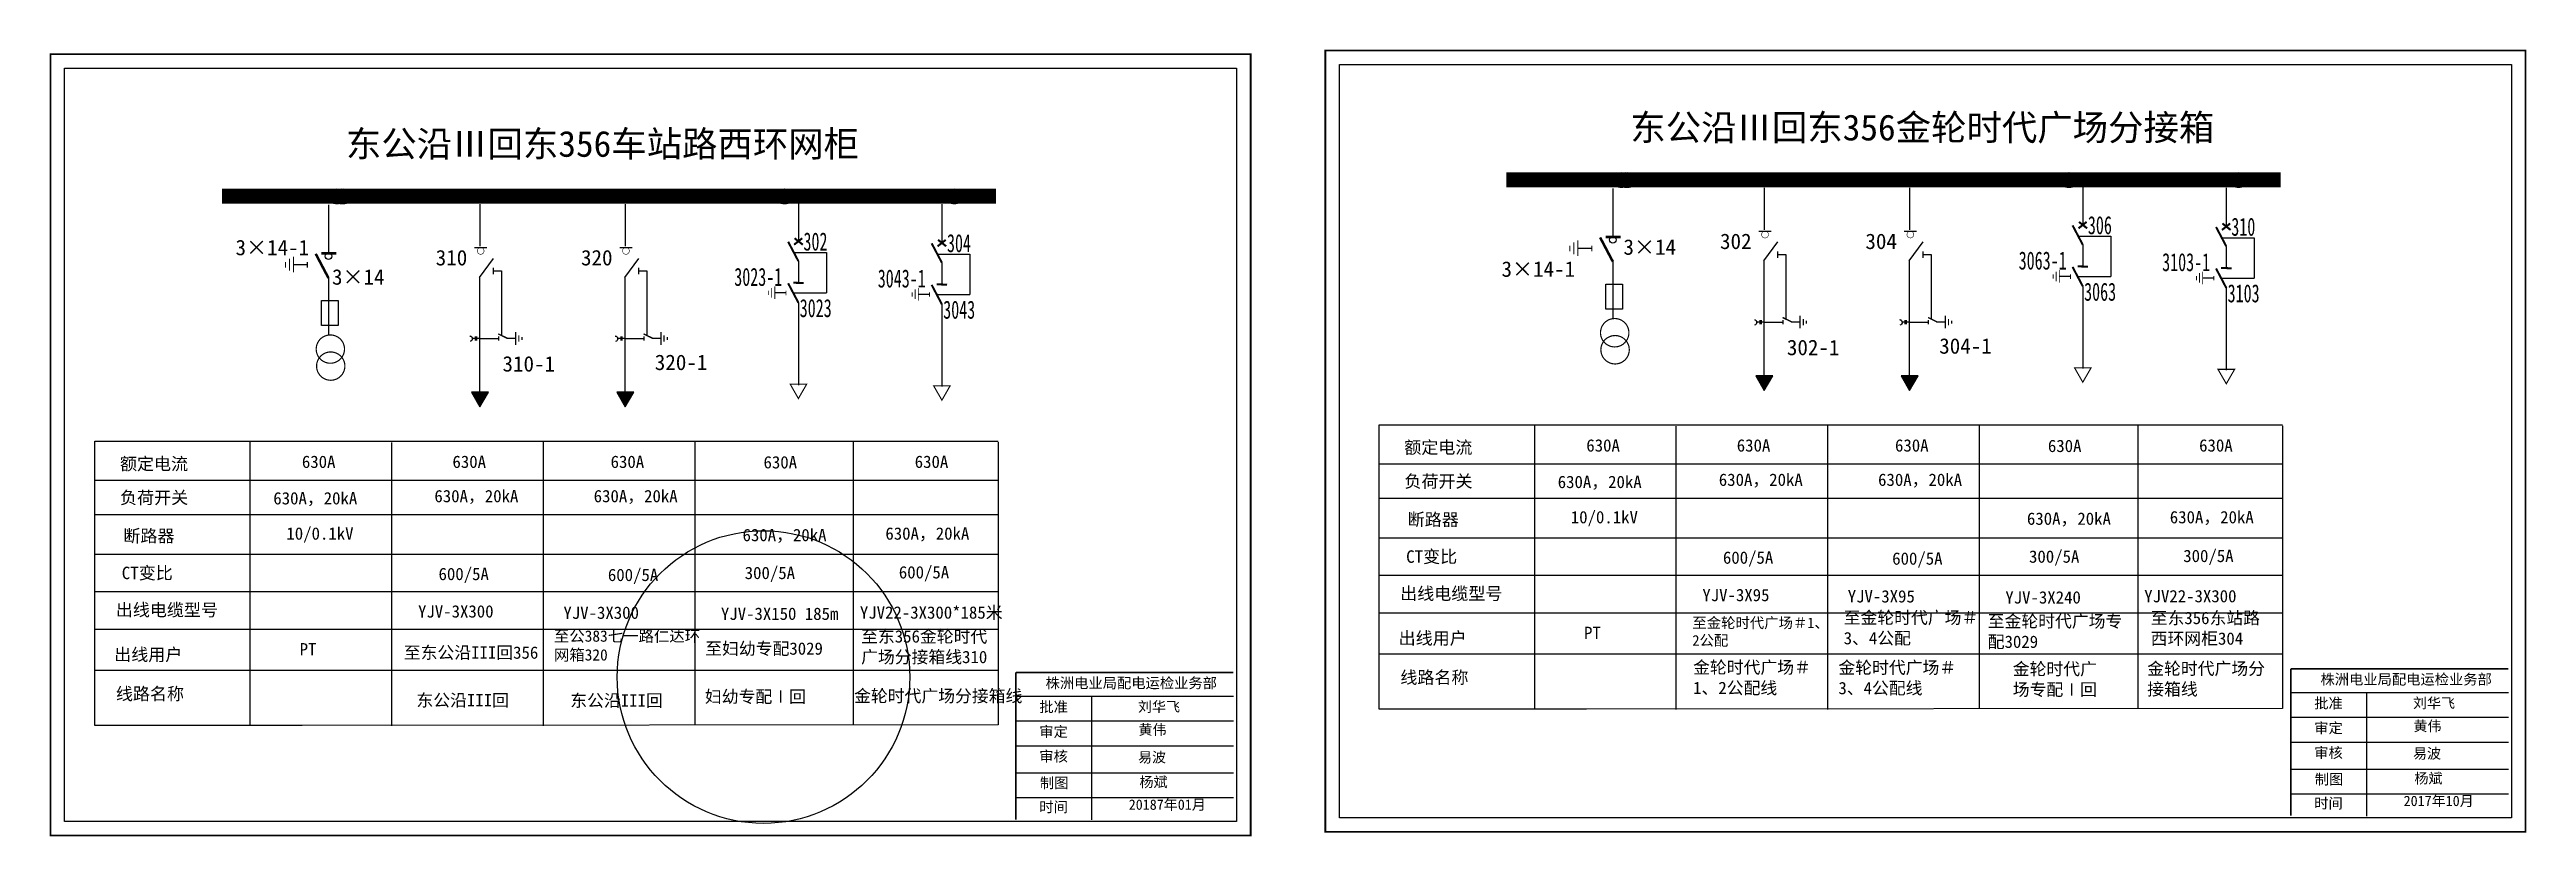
# Model space of a CAD drawing. Extents: x 13 to 277, y -28 to 56.
import ezdxf

# ---------------------------------------------------------------- set-up
doc = ezdxf.new("R2010")
doc.units = 0
doc.header["$LTSCALE"] = 0.774411
doc.layers.get('0').update_dxf_attribs({"linetype": 'CONTINUOUS'})
doc.layers.add('1', color=7, linetype='CONTINUOUS')
doc.layers.add('2', color=7, linetype='CONTINUOUS')
doc.styles.add('HZ', font='')
doc.styles.get("Standard").update_dxf_attribs({"font": '', "height": 2.5})
doc.styles.add('字体', font='', dxfattribs={"height": 2.5})
doc.styles.add('宋体', font='')
doc.styles.add('楷体_GB2312_txtstyle_2.50_0_0', font='', dxfattribs={"height": 2.5})
doc.styles.get('HZ').set_extended_font_data('SimSun')
doc.styles.get('Standard').set_extended_font_data('SimSun')
doc.styles.get('字体').set_extended_font_data('楷体_GB2312')
doc.styles.get('宋体').set_extended_font_data('SimSun')
doc.styles.get('楷体_GB2312_txtstyle_2.50_0_0').set_extended_font_data('楷体_GB2312')

# ---------------------------------------------------------------- blocks, each defined once
blk = doc.blocks.new('JD')
for points in [[(-2, 0.2), (-2, -0.2), (2, 0.2), (2, -0.2)], [(1, -1.2), (1, -0.8), (-1, -1.2), (-1, -0.8)], [(-0.5, -1.8), (-0.5, -2.2), (0.5, -1.8), (0.5, -2.2)]]:
    blk.add_trace(points)

msp = doc.modelspace()

# ---------------------------------------------------------------- hatches: boundary and pattern name
for points in [[(195.81, 19.88), (196.71, 21.45), (194.9, 21.45)], [(211.26, 19.88), (212.17, 21.45), (210.36, 21.45)], [(59.22, 18.14), (60.13, 19.71), (58.32, 19.71)], [(74.68, 18.14), (75.58, 19.71), (73.77, 19.71)]]:
    msp.add_hatch(color=7).paths.add_polyline_path(points)

# ---------------------------------------------------------------- linework, layer by layer
for p, q in [((43.12, 39.61), (43.12, 34.36)), ((93.09, 39.87), (93.09, 35.66)), ((108.35, 39.7), (108.35, 35.49)), ((179.71, 41.35), (179.71, 36.1)), ((229.68, 41.61), (229.68, 37.4)), ((244.94, 41.44), (244.94, 37.23)), ((58.65, 35.08), (59.96, 35.08)), ((74.1, 35.08), (75.41, 35.08)), ((92.61, 34.54), (96.07, 34.54)), ((96.07, 34.54), (96.07, 30.25)), ((107.87, 34.37), (111.33, 34.37)), ((111.33, 34.37), (111.33, 30.08)), ((177.46, 34.97), (175.99, 34.97)), ((195.24, 36.82), (196.55, 36.82)), ((197.23, 34.67), (197.23, 33.99)), ((197.25, 34.33), (198.11, 34.33)), ((198.11, 34.33), (198.11, 27.47)), ((210.69, 36.82), (212, 36.82)), ((212.68, 34.67), (212.68, 33.99)), ((212.7, 34.33), (213.57, 34.33)), ((213.57, 34.33), (213.57, 27.47)), ((229.2, 36.28), (232.66, 36.28)), ((229.68, 35.37), (229.68, 33.06)), ((232.66, 36.28), (232.66, 31.99)), ((244.46, 36.11), (247.92, 36.11)), ((244.94, 35.2), (244.94, 32.89)), ((247.92, 36.11), (247.92, 31.82)), ((40.87, 33.23), (39.4, 33.23)), ((60.64, 32.93), (60.64, 32.25)), ((60.66, 32.59), (61.53, 32.59)), ((61.53, 32.59), (61.53, 25.73)), ((76.1, 32.93), (76.1, 32.25)), ((76.11, 32.59), (76.98, 32.59)), ((76.98, 32.59), (76.98, 25.73)), ((93.09, 33.63), (93.09, 31.32)), ((108.35, 33.46), (108.35, 31.15)), ((228.36, 31.99), (227.19, 31.99)), ((229.14, 31.99), (232.66, 31.99)), ((243.61, 31.82), (242.44, 31.82)), ((244.39, 31.82), (247.92, 31.82)), ((91.77, 30.25), (90.6, 30.25)), ((92.55, 30.25), (96.07, 30.25)), ((93.09, 29.21), (93.09, 20.46)), ((107.03, 30.08), (105.86, 30.08)), ((107.81, 30.08), (111.33, 30.08)), ((108.35, 29.04), (108.35, 20.29)), ((229.68, 30.95), (229.68, 22.2)), ((244.94, 30.78), (244.94, 22.03)), ((195.81, 27.16), (197.8, 27.16)), ((198.68, 27.18), (199.59, 27.18)), ((211.26, 27.16), (213.25, 27.16)), ((214.13, 27.18), (215.05, 27.18)), ((59.22, 25.42), (61.21, 25.42)), ((62.09, 25.44), (63, 25.44)), ((74.68, 25.42), (76.67, 25.42)), ((77.54, 25.44), (78.46, 25.44))]:
    msp.add_line(p, q)
at = {"color": 7}
for p, q in [((59.25, 35.23), (59.25, 39.7)), ((74.7, 35.23), (74.7, 39.7)), ((195.84, 36.97), (195.84, 41.44)), ((211.29, 36.97), (211.29, 41.44))]:
    msp.add_line(p, q, dxfattribs=at)
at = {"color": 0}
for p, q in [((43.12, 31.83), (43.12, 25.76)), ((59.16, 31.91), (59.16, 19.43)), ((74.62, 31.91), (74.62, 19.43)), ((179.71, 33.57), (179.71, 27.5)), ((195.75, 33.65), (195.75, 21.17)), ((211.2, 33.65), (211.2, 21.17)), ((171.36, 16.24), (171.36, -14.01)), ((186.41, 16.07), (186.41, -14.05)), ((34.77, 14.5), (34.77, -15.75)), ((49.82, 14.33), (49.82, -15.79)), ((154.85, 12.08), (166.87, 12.08)), ((166.81, 12.08), (176.96, 12.08)), ((174.96, 12.08), (250.93, 12.08)), ((18.26, 10.34), (30.28, 10.34)), ((30.23, 10.34), (40.37, 10.34)), ((38.37, 10.34), (114.34, 10.34)), ((154.85, 8.43), (166.82, 8.43)), ((166.76, 8.43), (176.91, 8.43)), ((176.74, 8.43), (250.93, 8.43)), ((18.26, 6.69), (30.23, 6.69)), ((30.18, 6.69), (40.32, 6.69)), ((40.15, 6.69), (114.34, 6.69)), ((154.85, 0.25), (166.73, 0.25)), ((166.68, 0.25), (176.82, 0.25)), ((176.65, 0.25), (250.93, 0.25)), ((18.26, -1.49), (30.15, -1.49)), ((30.09, -1.49), (40.23, -1.49)), ((40.06, -1.49), (114.34, -1.49))]:
    msp.add_line(p, q, dxfattribs=at)
at = {"color": 7, "linetype": 'Continuous'}
for p, q in [((116.22, -12.63), (139.36, -12.63)), ((124.25, -12.63), (124.25, -25.79)), ((251.81, -12.24), (274.95, -12.24)), ((259.84, -12.24), (259.84, -25.39)), ((116.22, -15.27), (139.36, -15.27)), ((251.81, -14.88), (274.95, -14.88)), ((116.22, -17.91), (139.36, -17.91)), ((251.81, -17.51), (274.95, -17.51)), ((116.22, -20.79), (139.36, -20.79)), ((251.81, -20.39), (274.95, -20.39)), ((116.22, -23.42), (139.36, -23.42)), ((251.81, -23.03), (274.95, -23.03))]:
    msp.add_line(p, q, dxfattribs=at)
at = {"color": 7, "linetype": 'Continuous', "const_width": 0.186}
for points in [[(13.55, 55.65), (141.19, 55.65), (141.19, -27.46), (13.55, -27.46)], [(149.13, 56.04), (276.77, 56.04), (276.77, -27.06), (149.13, -27.06)]]:
    msp.add_lwpolyline(points, close=True, dxfattribs=at)
at = {"color": 7, "linetype": 'Continuous'}
for points in [[(15.05, 54.15), (139.68, 54.15), (139.68, -25.96), (15.05, -25.96)], [(150.63, 54.54), (275.27, 54.54), (275.27, -25.56), (150.63, -25.56)]]:
    msp.add_lwpolyline(points, close=True, dxfattribs=at)
for points, const_width in [([(168.39, 42.27), (250.71, 42.27)], 1.6), ([(31.8, 40.53), (114.12, 40.53)], 1.6), ([(195.24, 36.82), (196.55, 36.82)], 0.111), ([(210.69, 36.82), (212, 36.82)], 0.111), ([(229.68, 35.37), (228.59, 37.44)], 0.218), ([(230.09, 37.81), (229.22, 37.12)], 0.218), ([(229.27, 37.81), (230.14, 37.12)], 0.218), ([(244.94, 35.2), (243.85, 37.27)], 0.218), ([(245.35, 37.64), (244.48, 36.95)], 0.218), ([(244.53, 37.64), (245.4, 36.95)], 0.218), ([(43.12, 31.83), (41.76, 34.41)], 0.272), ([(43.95, 34.46), (42.34, 34.47)], 0.272), ([(58.65, 35.08), (59.96, 35.08)], 0.111), ([(74.1, 35.08), (75.41, 35.08)], 0.111), ([(93.09, 33.63), (92, 35.7)], 0.218), ([(93.5, 36.07), (92.63, 35.38)], 0.218), ([(92.68, 36.07), (93.56, 35.38)], 0.218), ([(108.35, 33.46), (107.26, 35.53)], 0.218), ([(108.76, 35.9), (107.89, 35.21)], 0.218), ([(107.94, 35.9), (108.81, 35.21)], 0.218), ([(175.13, 35.28), (175.13, 34.69)], 0.119), ([(175.56, 35.64), (175.56, 34.36)], 0.119), ([(175.98, 35.84), (175.98, 34.17)], 0.119), ([(177.46, 35.27), (177.46, 34.68)], 0.119), ([(179.71, 33.57), (178.35, 36.15)], 0.272), ([(180.54, 36.2), (178.93, 36.21)], 0.272), ([(38.54, 33.54), (38.54, 32.95)], 0.119), ([(38.97, 33.9), (38.97, 32.62)], 0.119), ([(39.39, 34.1), (39.39, 32.43)], 0.119), ([(40.87, 33.53), (40.87, 32.94)], 0.119), ([(226.52, 32.24), (226.52, 31.77)], 0.0953), ([(226.84, 32.53), (226.84, 31.5)], 0.0953), ([(227.18, 32.69), (227.18, 31.35)], 0.0953), ([(228.36, 32.23), (228.36, 31.75)], 0.0953), ([(229.68, 30.95), (228.59, 33.02)], 0.218), ([(230.24, 33.04), (229.13, 33.08)], 0.218), ([(241.78, 32.07), (241.78, 31.6)], 0.0953), ([(242.09, 32.36), (242.09, 31.33)], 0.0953), ([(242.43, 32.52), (242.43, 31.18)], 0.0953), ([(243.61, 32.06), (243.61, 31.58)], 0.0953), ([(244.94, 30.78), (243.85, 32.85)], 0.218), ([(245.5, 32.87), (244.38, 32.91)], 0.218), ([(89.93, 30.5), (89.93, 30.03)], 0.0953), ([(90.25, 30.79), (90.25, 29.76)], 0.0953), ([(90.59, 30.95), (90.59, 29.61)], 0.0953), ([(91.77, 30.49), (91.77, 30.01)], 0.0953), ([(93.09, 29.21), (92, 31.28)], 0.218), ([(93.65, 31.3), (92.54, 31.34)], 0.218), ([(105.19, 30.33), (105.19, 29.86)], 0.0953), ([(105.5, 30.62), (105.5, 29.59)], 0.0953), ([(105.85, 30.78), (105.85, 29.44)], 0.0953), ([(107.03, 30.32), (107.03, 29.84)], 0.0953), ([(108.35, 29.04), (107.26, 31.11)], 0.218), ([(108.91, 31.13), (107.79, 31.17)], 0.218), ([(197.76, 27.64), (198.73, 27.16)], 0.146), ([(197.8, 27.38), (197.8, 26.93)], 0.146), ([(213.22, 27.64), (214.19, 27.16)], 0.146), ([(213.25, 27.38), (213.25, 26.93)], 0.146), ([(61.17, 25.9), (62.15, 25.42)], 0.146), ([(61.21, 25.64), (61.21, 25.19)], 0.146), ([(76.63, 25.9), (77.6, 25.42)], 0.146), ([(76.67, 25.64), (76.67, 25.19)], 0.146)]:
    msp.add_lwpolyline(points, dxfattribs=dict(const_width=const_width))
for points, const_width in [([(58.94, 34.72, 1), (59.66, 34.72, 1)], 0.0556), ([(74.39, 34.72, 1), (75.11, 34.72, 1)], 0.0556), ([(195.52, 36.46, 1), (196.25, 36.46, 1)], 0.0556), ([(210.98, 36.46, 1), (211.7, 36.46, 1)], 0.0556), ([(181.41, 26.02, -1), (178.39, 26.02, -1)], 0.127), ([(44.82, 24.28, -1), (41.81, 24.28, -1)], 0.127), ([(44.86, 22.47, -1), (41.85, 22.47, -1)], 0.127), ([(181.45, 24.21, -1), (178.43, 24.21, -1)], 0.127)]:
    msp.add_lwpolyline(points, format="xyb", close=True, dxfattribs=dict(const_width=const_width))
at = {"color": 0, "linetype": 'Continuous'}
for points in [[(42.36, 29.43), (44.16, 29.43), (44.16, 26.79), (42.36, 26.79)], [(178.95, 31.17), (180.74, 31.17), (180.74, 28.53), (178.95, 28.53)]]:
    msp.add_lwpolyline(points, close=True, dxfattribs=at)
for points in [[(194.75, 27.41, -0.877934), (194.76, 26.82)], [(210.21, 27.41, -0.877934), (210.22, 26.82)], [(58.16, 25.67, -0.877934), (58.17, 25.08)], [(73.62, 25.67, -0.877934), (73.63, 25.08)]]:
    msp.add_lwpolyline(points, format="xyb")
for points in [[(195.32, 27.16), (195.01, 27.16)], [(195.32, 27.37), (195.32, 26.93)], [(195.46, 27.37), (195.46, 26.93)], [(195.81, 27.16), (195.46, 27.16)], [(210.77, 27.16), (210.47, 27.16)], [(210.77, 27.37), (210.77, 26.93)], [(210.91, 27.37), (210.91, 26.93)], [(211.26, 27.16), (210.91, 27.16)], [(58.73, 25.42), (58.42, 25.42)], [(58.73, 25.63), (58.73, 25.19)], [(58.87, 25.63), (58.87, 25.19)], [(59.22, 25.42), (58.87, 25.42)], [(74.19, 25.42), (73.88, 25.42)], [(74.19, 25.63), (74.19, 25.19)], [(74.32, 25.63), (74.32, 25.19)], [(74.67, 25.42), (74.32, 25.42)]]:
    msp.add_lwpolyline(points)
at = {"color": 7}
for points in [[(195.81, 19.88), (196.71, 21.45), (194.9, 21.45)], [(211.26, 19.88), (212.17, 21.45), (210.36, 21.45)], [(59.22, 18.14), (60.13, 19.71), (58.32, 19.71)], [(74.68, 18.14), (75.58, 19.71), (73.77, 19.71)]]:
    msp.add_lwpolyline(points, close=True, dxfattribs=at)
at = {"color": 0, "const_width": 0.123}
for points in [[(228.8, 22.29), (229.68, 20.76), (230.56, 22.29)], [(244.06, 22.12), (244.94, 20.59), (245.82, 22.12)], [(92.22, 20.55), (93.09, 19.02), (93.97, 20.55)], [(107.47, 20.38), (108.35, 18.85), (109.23, 20.38)]]:
    msp.add_lwpolyline(points, close=True, dxfattribs=at)
at = {"color": 7, "linetype": 'Continuous', "const_width": 0.186}
for points in [[(116.22, -10.11), (116.21, -25.75)], [(116.22, -10.11), (139.36, -10.11)], [(251.81, -9.72), (251.79, -25.35)], [(251.81, -9.72), (274.95, -9.72)]]:
    msp.add_lwpolyline(points, dxfattribs=at)
for centre, radius in [((180.6, 42.25), 0.796), ((181.09, 42.25), 0.796), ((181.28, 42.25), 0.796), ((228.17, 42.25), 0.796), ((228.25, 42.25), 0.796), ((246.25, 42.25), 0.796), ((44.01, 40.51), 0.796), ((44.5, 40.51), 0.796), ((44.7, 40.51), 0.796), ((91.58, 40.51), 0.796), ((91.66, 40.51), 0.796), ((109.67, 40.51), 0.796), ((43.12, 34.16), 0.355), ((179.71, 35.9), 0.355)]:
    msp.add_circle(centre, radius)
at = {"color": 1, "linetype": 'Continuous'}
msp.add_circle((89.38, -10.6), 15.56, dxfattribs=at)
at = {"layer": '1'}
for points in [[(194.75, 27.42, -0.877934), (194.76, 26.83)], [(210.2, 27.42, -0.877934), (210.22, 26.83)], [(58.16, 25.68, -0.877934), (58.17, 25.09)], [(73.62, 25.68, -0.877934), (73.63, 25.09)]]:
    msp.add_lwpolyline(points, format="xyb", dxfattribs=at)
at = {"layer": '2'}
for p, q in [((195.75, 33.65), (197.25, 35.67)), ((211.2, 33.65), (212.71, 35.67)), ((59.16, 31.91), (60.67, 33.93)), ((74.62, 31.91), (76.12, 33.93)), ((154.85, 16.24), (166.82, 16.24)), ((154.85, -14.01), (154.85, 16.24)), ((166.76, 16.24), (176.91, 16.24)), ((176.74, 16.24), (250.93, 16.24)), ((202.53, 16.21), (202.53, -14.05)), ((218.66, 16.11), (218.66, -13.86)), ((235.52, 16.11), (235.52, -13.96)), ((250.93, 16.13), (250.93, -13.94)), ((18.26, 14.5), (30.23, 14.5)), ((18.26, -15.75), (18.26, 14.5)), ((30.18, 14.5), (40.32, 14.5)), ((40.15, 14.5), (114.34, 14.5)), ((65.95, 14.47), (65.95, -15.79)), ((82.07, 14.37), (82.07, -15.6)), ((98.93, 14.37), (98.93, -15.7)), ((114.34, 14.39), (114.34, -15.68)), ((154.85, 4.22), (174.81, 4.22)), ((166.51, 4.22), (176.66, 4.22)), ((176.48, 4.22), (250.93, 4.22)), ((18.26, 2.48), (38.22, 2.48)), ((29.92, 2.48), (40.07, 2.48)), ((39.9, 2.48), (114.34, 2.48)), ((154.85, -3.78), (250.93, -3.78)), ((18.26, -5.52), (114.34, -5.52)), ((30.23, -9.9), (18.26, -9.9)), ((40.32, -9.9), (30.18, -9.9)), ((114.34, -9.9), (40.15, -9.9)), ((166.82, -8.16), (154.85, -8.16)), ((176.91, -8.16), (166.76, -8.16)), ((250.93, -8.16), (176.74, -8.16)), ((30.23, -15.75), (18.26, -15.75)), ((40.32, -15.75), (30.18, -15.75)), ((114.34, -15.68), (40.15, -15.75)), ((166.82, -14.01), (154.85, -14.01)), ((176.91, -14.01), (166.76, -14.01)), ((250.93, -13.94), (176.74, -14.01))]:
    msp.add_line(p, q, dxfattribs=at)

# ---------------------------------------------------------------- block references
at = {"xscale": 0.3400014360158821, "yscale": 0.3400014360158821, "zscale": 0.3400014360759244, "rotation": 90}
for p in [(199.61, 27.15), (215.06, 27.15), (63.02, 25.41), (78.47, 25.41)]:
    msp.add_blockref('JD', p, dxfattribs=at)

# ---------------------------------------------------------------- texts
at = {"color": 7}
for s, p in [('东公沿Ⅲ回东356车站路西环网柜', (44.97, 44.73)), ('东公沿Ⅲ回东356金轮时代广场分接箱', (181.56, 46.47))]:
    msp.add_text(s, height=2.76, dxfattribs=at).set_placement(p)
at = {"style": '宋体', "width": 0.65}
for s, p in [('306', (230.22, 36.5)), ('310', (245.47, 36.33)), ('302', (93.63, 34.76)), ('304', (108.89, 34.59)), ('3063-1', (222.86, 32.74)), ('3103-1', (238.12, 32.57)), ('3023-1', (86.27, 31)), ('3043-1', (101.53, 30.83)), ('3023', (93.23, 27.68)), ('3043', (108.49, 27.51)), ('3063', (229.82, 29.42)), ('3103', (245.08, 29.25))]:
    msp.add_text(s, height=1.923, dxfattribs=at).set_placement(p)
at = {"color": 0}
for s, height, p in [('3×14-1', 1.644, (33.23, 34.26)), ('310', 1.644, (54.52, 33.18)), ('320', 1.644, (69.97, 33.18)), ('3×14', 1.644, (180.83, 34.31)), ('302', 1.644, (191.1, 34.92)), ('304', 1.644, (206.56, 34.92)), ('3×14', 1.644, (43.49, 31.13)), ('3×14-1', 1.644, (167.86, 31.97)), ('302-1', 1.644, (198.21, 23.63)), ('304-1', 1.644, (214.41, 23.79)), ('310-1', 1.644, (61.62, 21.89)), ('320-1', 1.644, (77.82, 22.05)), ('630A', 1.312, (176.88, 13.38)), ('630A', 1.312, (192.88, 13.38)), ('630A', 1.312, (209.71, 13.38)), ('630A', 1.312, (225.97, 13.33)), ('630A', 1.312, (242.05, 13.38)), ('630A', 1.312, (40.29, 11.64)), ('630A', 1.312, (56.3, 11.64)), ('630A', 1.312, (73.12, 11.64)), ('630A', 1.312, (89.38, 11.59)), ('630A', 1.312, (105.46, 11.64)), ('630A，20kA', 1.312, (173.84, 9.5)), ('630A，20kA', 1.312, (190.97, 9.73)), ('630A，20kA', 1.312, (207.91, 9.73)), ('630A，20kA', 1.312, (37.25, 7.76)), ('630A，20kA', 1.312, (54.38, 7.99)), ('630A，20kA', 1.312, (71.32, 7.99)), ('10/0.1kV', 1.312, (38.64, 4.01)), ('630A，20kA', 1.312, (102.34, 4.01)), ('10/0.1kV', 1.312, (175.23, 5.75)), ('630A，20kA', 1.312, (223.74, 5.59)), ('630A，20kA', 1.312, (238.93, 5.75)), ('630A，20kA', 1.312, (87.15, 3.85)), ('600/5A', 1.312, (191.41, 1.45)), ('600/5A', 1.312, (209.41, 1.35)), ('300/5A', 1.312, (223.96, 1.56)), ('300/5A', 1.312, (240.36, 1.63)), ('600/5A', 1.312, (54.82, -0.29)), ('600/5A', 1.312, (72.83, -0.39)), ('300/5A', 1.312, (87.38, -0.18)), ('600/5A', 1.312, (103.77, -0.11)), ('YJV-3X95', 1.312, (189.22, -2.53)), ('YJV-3X95', 1.312, (204.68, -2.67)), ('YJV-3X240', 1.312, (221.44, -2.78)), ('YJV22-3X300', 1.3115, (236.21, -2.65)), ('YJV-3X300', 1.312, (52.64, -4.27)), ('YJV-3X300', 1.312, (68.1, -4.41)), ('YJV-3X150 185m', 1.3115, (84.85, -4.52)), ('YJV22-3X300*185米', 1.3115, (99.63, -4.39)), ('PT', 1.312, (176.64, -6.56)), ('PT', 1.312, (40.05, -8.3)), ('至东公沿III回356', 1.3115, (51.13, -8.65)), ('东公沿III回', 1.312, (52.47, -13.72)), ('东公沿III回', 1.312, (68.83, -13.75))]:
    msp.add_text(s, height=height, dxfattribs=at).set_placement(p)
at = {"color": 0, "style": 'HZ'}
for s, p in [('额定电流', (157.52, 13.16)), ('额定电流', (20.94, 11.42)), ('负荷开关', (157.54, 9.56)), ('负荷开关', (20.95, 7.82)), ('断路器', (21.3, 3.75)), ('断路器', (157.89, 5.49)), ('CT变比', (157.72, 1.55)), ('CT变比', (21.13, -0.19)), ('出线电缆型号', (20.5, -4.12)), ('出线电缆型号', (157.09, -2.38)), ('出线用户', (20.33, -8.87)), ('出线用户', (156.92, -7.13)), ('线路名称', (157.1, -11.3)), ('线路名称', (20.51, -13.04))]:
    msp.add_text(s, height=1.328, dxfattribs=at).set_placement(p)
at = {"color": 0, "attachment_point": 1}
for s, insert, char_height, width in [('至金轮时代广场＃1、2公配', (188.16, -4.27), 1.12, 14.8047), ('至金轮时代广场＃3、4公配', (204.25, -3.62), 1.3115, 14.8047), ('至金轮时代广场专配3029', (219.57, -4), 1.3115, 14.8047), ('至东356东站路西环网柜304', (236.9, -3.66), 1.3115, 13.0655), ('至妇幼专配3029', (83.18, -6.91), 1.312, 16.9703), ('至东356金轮时代\\P广场分接箱线310', (99.76, -5.62), 1.312, 28.8551), ('金轮时代广场＃1、2公配线', (188.24, -8.91), 1.3115, 14.8047), ('金轮时代广场＃3、4公配线', (203.69, -8.93), 1.3115, 14.8047), ('金轮时代广场专配Ⅰ回', (222.23, -9.08), 1.312, 9.5622), ('金轮时代广场分接箱线', (236.53, -9.04), 1.312, 13.7638), ('妇幼专配Ⅰ回', (83.15, -12.02), 1.312, 16.9703), ('金轮时代广场分接箱线', (99.01, -11.95), 1.312, 28.8551)]:
    msp.add_mtext(s, dxfattribs=dict(at, insert=insert, char_height=char_height, width=width))
at = {"linetype": 'Continuous', "insert": (67.09, -5.64), "char_height": 1.2, "width": 15.6868, "attachment_point": 1, "style": '楷体_GB2312_txtstyle_2.50_0_0'}
msp.add_mtext('{\\fSimSun|b0|i0|c134|p2;至公}383{\\fSimSun|b0|i0|c134|p2;七一路仁达环网箱320}', dxfattribs=at)
at = {"color": 7, "linetype": 'Continuous', "attachment_point": 1, "style": '字体'}
for s, insert, char_height, width in [('株洲电业局配电运检业务部', (119.38, -10.67), 1.1132, 30.4347), ('株洲电业局配电运检业务部', (254.96, -10.28), 1.1132, 30.4347), ('{\\fKaiTi_GB2312|b0|i0|c134|p49;批准}', (118.71, -13.21), 1.1132, 8.706), ('刘华飞', (129.2, -13.2), 1.094, 8.5588), ('{\\fKaiTi_GB2312|b0|i0|c134|p49;批准}', (254.29, -12.82), 1.1132, 8.706), ('刘华飞', (264.79, -12.81), 1.094, 8.5588), ('\\f\uffbfﾬￌﾣﾤ_GB2312|b0|i0|c134|p49;审定', (118.71, -15.85), 1.1132, 8.706), ('黄伟', (129.26, -15.64), 1.094, 8.5588), ('\\f\uffbfﾬￌﾣﾤ_GB2312|b0|i0|c134|p49;审定', (254.29, -15.46), 1.1132, 8.706), ('黄伟', (264.84, -15.25), 1.094, 8.5588), ('\\f\uffbfﾬￌﾣﾤ_GB2312|b0|i0|c134|p49;审核', (118.71, -18.47), 1.1132, 8.706), ('易波', (129.2, -18.58), 1.094, 8.5588), ('\\f\uffbfﾬￌﾣﾤ_GB2312|b0|i0|c134|p49;审核', (254.29, -18.08), 1.1132, 8.706), ('易波', (264.79, -18.18), 1.094, 8.5588), ('{\\fSimSun|b0|i0|c134|p2;杨斌}', (129.37, -21.21), 1.0944, 8.5588), ('\\f\uffbfﾬￌﾣﾤ_GB2312|b0|i0|c134|p49;制图', (254.35, -20.91), 1.1132, 8.706), ('{\\fSimSun|b0|i0|c134|p2;杨斌}', (264.95, -20.82), 1.0944, 8.5588), ('\\f\uffbfﾬￌﾣﾤ_GB2312|b0|i0|c134|p49;制图', (118.77, -21.3), 1.1132, 8.706), ('\\f\uffbfﾬￌﾣﾤ_GB2312|b0|i0|c134|p49;时间', (118.71, -23.86), 1.1132, 8.706), ('20187{\\fSimSun|b0|i0|c134|p2;年}01{\\fSimSun|b0|i0|c134|p2;月}', (128.22, -23.62), 1.0944, 16.0081), ('\\f\uffbfﾬￌﾣﾤ_GB2312|b0|i0|c134|p49;时间', (254.29, -23.46), 1.1132, 8.706), ('2017{\\fSimSun|b0|i0|c134|p2;年}10{\\fSimSun|b0|i0|c134|p2;月}', (263.8, -23.22), 1.0944, 16.0081)]:
    msp.add_mtext(s, dxfattribs=dict(at, insert=insert, char_height=char_height, width=width))

doc.saveas('drawing.dxf')
